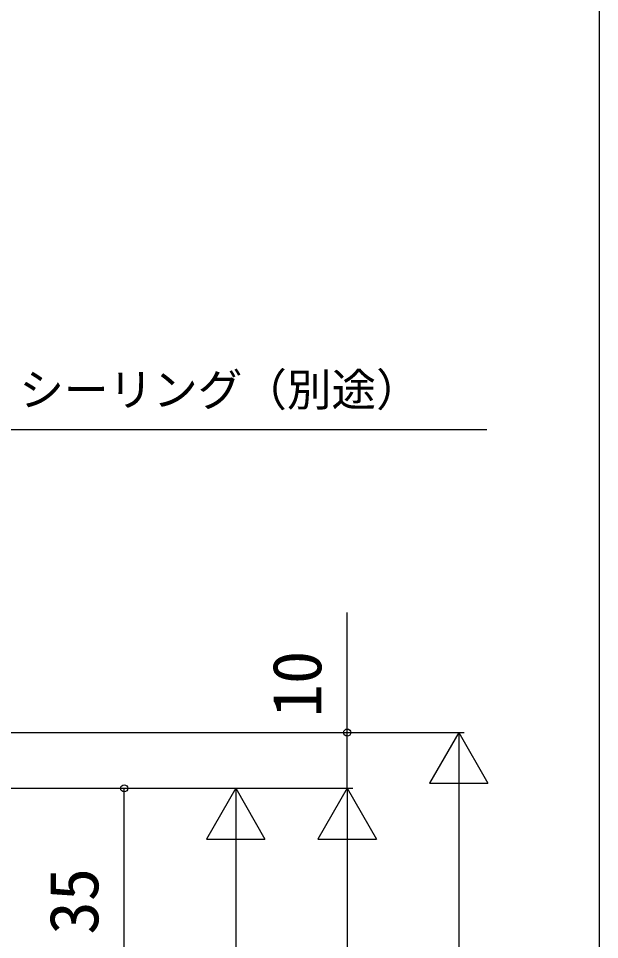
# Model space of a CAD drawing. Units: millimetres, scale not verified. Extents: x -525 to 525, y -783 to 779.
# Drawn here: x 420.7 to 525, y 328.2 to 493.4 of the extents above; entities that cross this region are included whole.
import ezdxf
from ezdxf.enums import TextEntityAlignment as Align

# ---------------------------------------------------------------- set-up
doc = ezdxf.new("R2010")
doc.units = ezdxf.units.MM
doc.header["$LTSCALE"] = 4
doc.layers.add('0-6_YKK_D', color=6, linetype='Continuous')
doc.layers.add('0-7_YKK_ZWAK', color=7, linetype='Continuous')
doc.styles.add('ＭＳ ゴシック', font='')
doc.styles.get('ＭＳ ゴシック').set_extended_font_data('MS Gothic')

msp = doc.modelspace()

# ---------------------------------------------------------------- linework, layer by layer
at = {"layer": '0-6_YKK_D'}
for p, q in [((297.325, 365.326), (480.725, 365.326)), ((297.325, 365.326), (500.725, 365.326)), ((499.725, 365.326), (494.475, 356.233)), ((499.725, 365.326), (504.975, 356.233)), ((499.725, 365.326), (499.725, 347.139)), ((290.925, 355.325), (480.725, 355.325)), ((290.925, 355.325), (480.725, 355.325)), ((330.722, 355.326), (440.725, 355.326)), ((330.722, 355.325), (460.725, 355.325)), ((439.725, 320.325), (439.725, 355.326)), ((459.725, 355.325), (454.475, 346.232)), ((459.725, 355.325), (464.975, 346.232)), ((459.725, 355.325), (459.725, 337.139)), ((479.725, 355.325), (474.475, 346.232)), ((479.725, 355.325), (484.975, 346.232)), ((479.725, 355.325), (479.725, 337.139)), ((494.475, 356.233), (504.975, 356.233)), ((499.725, 354.826), (499.725, -224.174)), ((454.475, 346.232), (464.975, 346.232)), ((474.475, 346.232), (484.975, 346.232)), ((459.725, 344.825), (459.725, 159.823)), ((479.725, 344.825), (479.725, -224.185))]:
    msp.add_line(p, q, dxfattribs=at)
for points in [[(365.68, 369.466), (367.527, 371.224), (418.422, 419.669), (504.791, 419.669)], [(479.725, 355.325), (479.725, 365.326), (479.725, 386.876)]]:
    msp.add_lwpolyline(points, dxfattribs=at)
for centre in [(479.725, 365.326), (439.725, 355.326)]:
    msp.add_circle(centre, 0.637, dxfattribs=at)
at = {"layer": '0-7_YKK_ZWAK'}
msp.add_lwpolyline([(-525, -782.7), (525, -782.7), (525, 747.3)], dxfattribs=at)

# ---------------------------------------------------------------- texts
at = {"layer": '0-6_YKK_D', "style": 'ＭＳ ゴシック'}
msp.add_text('シーリング（別途）', height=5.865, dxfattribs=at).set_placement((420.907, 422.124), align=Align.BOTTOM_LEFT)
for s, p in [('10', (477.725, 368.035)), ('35', (437.725, 329.098))]:
    msp.add_text(s, height=8.798, rotation=90, dxfattribs=at).set_placement(p, align=Align.BOTTOM_LEFT)

doc.saveas('drawing.dxf')
